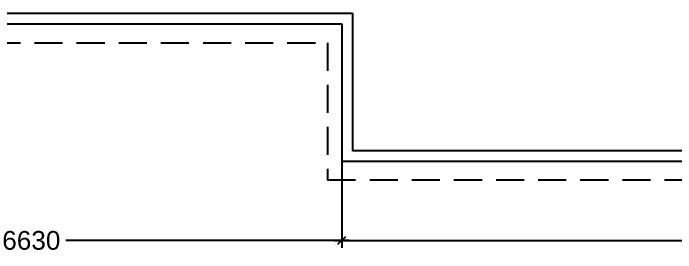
# Model space of a CAD drawing. Extents: x 7897917 to 8423973, y -6487334 to -6173396.
# Drawn here: x 8310033 to 8317110, y -6463971 to -6461410 of the extents above; entities that cross this region are included whole.
import ezdxf

# ---------------------------------------------------------------- set-up
doc = ezdxf.new("R2010")
doc.units = 0
doc.header["$LTSCALE"] = 600
doc.header["$MEASUREMENT"] = 0
doc.header["$PDMODE"] = 35
doc.linetypes.add('DASHED', pattern=[0.75, 0.5, -0.25])
doc.layers.get('0').update_dxf_attribs({"linetype": 'CONTINUOUS'})
doc.layers.get('Defpoints').update_dxf_attribs({"linetype": 'CONTINUOUS'})
doc.layers.add('L1', color=2, linetype='CONTINUOUS')
doc.layers.add('Working Dim', color=5, linetype='CONTINUOUS')
doc.styles.add('ari', font='arial.ttf')
doc.dimstyles.new('int. dim', dxfattribs={"dimtxt": 450, "dimasz": 80, "dimexe": 80, "dimexo": 0, "dimgap": 70, "dimtad": 0, "dimdec": 0, "dimzin": 12, "dimdsep": 46, "dimtxsty": 'ari', "dimblk": 'OBLIQUE', "dimcen": 2, "dimdle": 80, "dimclrd": 256, "dimclre": 256, "dimclrt": 6, "dimadec": 0, "dimazin": 0, "dimtfac": 1, "dimtdec": 0, "dimtix": 1, "dimtmove": 2, "dimatfit": 3, "dimfxl": 1, "dimtolj": 1, "dimtzin": 0, "dimlwd": -1, "dimlwe": -1, "dimarcsym": 0})

# ---------------------------------------------------------------- blocks, each defined once
blk = doc.blocks.new('_Oblique')
at = {"color": 0, "linetype": 'ByBlock', "lineweight": -2}
blk.add_line((-0.5, -0.5), (0.5, 0.5), dxfattribs=at)
blk = doc.blocks.new('*D2636')
at = {"layer": 'Defpoints', "color": 0, "transparency": 16777216}
for p in [(8306910.2, -6462009.9), (8313541.8, -6462995), (8313541.8, -6463840.2)]:
    blk.add_point(p, dxfattribs=at)
at = {"layer": 'Working Dim', "transparency": 16777216}
for p, q in [((8306910.2, -6462009.9), (8306910.2, -6463920.2)), ((8313541.8, -6462995), (8313541.8, -6463920.2)), ((8306830.2, -6463840.2), (8309857.2, -6463840.2)), ((8313621.8, -6463840.2), (8310594.9, -6463840.2))]:
    blk.add_line(p, q, dxfattribs=at)
at = {"layer": 'Working Dim', "transparency": 16777216, "xscale": 80, "yscale": 80, "zscale": 80, "rotation": 180}
blk.add_blockref('_Oblique', (8306910.2, -6463840.2), dxfattribs=at)
at = {"layer": 'Working Dim', "transparency": 16777216, "xscale": 80, "yscale": 80, "zscale": 80}
blk.add_blockref('_Oblique', (8313541.8, -6463840.2), dxfattribs=at)
at = {"layer": 'Working Dim', "color": 6, "transparency": 16777216, "insert": (8310226, -6463840.2), "char_height": 200, "attachment_point": 5, "style": 'ari'}
blk.add_mtext('\\A1;6630', dxfattribs=at)
blk = doc.blocks.new('*D2637')
at = {"layer": 'Defpoints', "color": 0, "transparency": 16777216}
for p in [(8313541.8, -6462995), (8325241, -6462995, 17.6), (8325241, -6463840.2)]:
    blk.add_point(p, dxfattribs=at)
at = {"layer": 'Working Dim', "transparency": 16777216}
for p, q in [((8313541.8, -6462995), (8313541.8, -6463920.2)), ((8325241, -6462995), (8325241, -6463920.2)), ((8313461.8, -6463840.2), (8318954.9, -6463840.2)), ((8325321, -6463840.2), (8319828, -6463840.2))]:
    blk.add_line(p, q, dxfattribs=at)
at = {"layer": 'Working Dim', "transparency": 16777216, "xscale": 80, "yscale": 80, "zscale": 80, "rotation": 180}
blk.add_blockref('_Oblique', (8313541.8, -6463840.2), dxfattribs=at)
at = {"layer": 'Working Dim', "transparency": 16777216, "xscale": 80, "yscale": 80, "zscale": 80}
blk.add_blockref('_Oblique', (8325241, -6463840.2), dxfattribs=at)
at = {"layer": 'Working Dim', "color": 6, "transparency": 16777216, "insert": (8319391.4, -6463840.2), "char_height": 200, "attachment_point": 5, "style": 'ari'}
blk.add_mtext('\\A1;11700', dxfattribs=at)

msp = doc.modelspace()

# ---------------------------------------------------------------- linework, layer by layer
at = {"layer": 'L1', "color": 1}
for p, q in [((8306795.245, -6461410.144, -18.568), (8313656.821, -6461410.144, -18.568)), ((8313656.821, -6461410.144, -18.568), (8313656.821, -6462880.05, -18.568)), ((8306910.245, -6461525.144, -18.568), (8313541.821, -6461525.144, -18.568)), ((8313541.821, -6461525.144, -18.568), (8313541.821, -6462995.05, -18.568)), ((8325126.03, -6462880.05, -0.981), (8313656.821, -6462880.05, -0.981)), ((8325241.03, -6462995.05, -0.981), (8313541.821, -6462995.05, -0.981))]:
    msp.add_line(p, q, dxfattribs=at)
at = {"layer": 'L1', "color": 8, "linetype": 'DASHED'}
for p in [(8313391.553, -6461725.144, -15.528), (8325390.763, -6463195.107, -15.528)]:
    msp.add_line(p, (8313391.553, -6463195.107, -15.528), dxfattribs=at)
at = {"layer": 'L1', "color": 8, "linetype": 'DASHED', "elevation": 24.474}
msp.add_lwpolyline([(8307110.245, -6461725.144), (8313392.089, -6461725.144)], dxfattribs=at)

# ---------------------------------------------------------------- dimensions: what is measured, and where the dimension line sits
at = {"layer": 'Working Dim'}
for base, p1, p2, text, picture, middle in [((8313541.821, -6463840.242, -18.568), (8306910.245, -6462009.924, -18.568), (8313541.821, -6462995.05, -18.568), '6630', '*D2636', (8310226.033, -6463840.242, -18.568)), ((8325241.03, -6463840.242, -18.568), (8313541.821, -6462995.05, -18.568), (8325241.03, -6462995.05, -0.981), '11700', '*D2637', (8319391.426, -6463840.242, -18.568))]:
    dim = msp.add_linear_dim(base=base, p1=p1, p2=p2, text=text, dimstyle='int. dim', override={"dimtxt": 200, "dimarcsym": 1}, dxfattribs=at)
    dim.commit()
    dim.dimension.update_dxf_attribs({"geometry": picture, "text_midpoint": middle})

doc.saveas('drawing.dxf')
